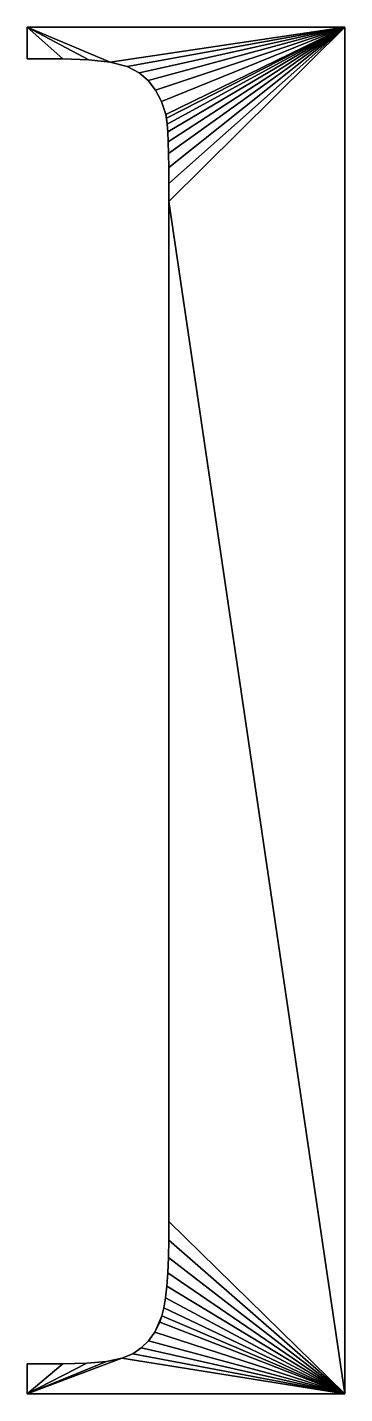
# Model space of a CAD drawing. Header units: metres. Extents: x 0.05 to 0.32, y -0.26 to 0.93.
import ezdxf

# ---------------------------------------------------------------- set-up
doc = ezdxf.new("R2010")
doc.units = ezdxf.units.M

msp = doc.modelspace()

# ---------------------------------------------------------------- meshes
at = {"layer": 'Armanisoft_0', "linetype": 'CONTINUOUS'}
mesh = msp.add_polyface(dxfattribs=at)
corners = [(0.323171, 0.932927), (0.323171, -0.257622), (0.046494, -0.257622), (0.046494, -0.231707), (0.077341, -0.231707), (0.098263, -0.231151), (0.11543, -0.229482), (0.128842, -0.2267), (0.138498, -0.222805), (0.145803, -0.217746), (0.152156, -0.211468), (0.15756, -0.203971), (0.162013, -0.195257), (0.163878, -0.189807), (0.165494, -0.182778), (0.166862, -0.174172), (0.16798, -0.163987), (0.168851, -0.152225), (0.169472, -0.138884), (0.169845, -0.123966), (0.16997, -0.10747), (0.16997, 0.78125), (0.169925, 0.796875), (0.169791, 0.810742), (0.169567, 0.822849), (0.169254, 0.833199), (0.168852, 0.84179), (0.16836, 0.848622), (0.167779, 0.853696), (0.167108, 0.857012), (0.163348, 0.868375), (0.158236, 0.878222), (0.151771, 0.886554), (0.143955, 0.893371), (0.133422, 0.898672), (0.118809, 0.902459), (0.100115, 0.90473), (0.077341, 0.905488), (0.046494, 0.905488), (0.046494, 0.932927), (0.323171, 0.932927), (0.184832, 1.747531), (-1.225046, -0.367287), (1.594711, -0.367287), (0.323171, 0.932927, 0.229421), (0.323171, -0.257622, 0.229421), (0.046494, -0.257622, 0.229421), (0.046494, -0.231707, 0.229421), (0.077341, -0.231707, 0.229421), (0.098263, -0.231151, 0.229421), (0.11543, -0.229482, 0.229421), (0.128842, -0.2267, 0.229421), (0.138498, -0.222805, 0.229421), (0.145803, -0.217746, 0.229421), (0.152156, -0.211468, 0.229421), (0.15756, -0.203971, 0.229421), (0.162013, -0.195257, 0.229421), (0.163878, -0.189807, 0.229421), (0.165494, -0.182778, 0.229421), (0.166862, -0.174172, 0.229421), (0.16798, -0.163987, 0.229421), (0.168851, -0.152225, 0.229421), (0.169472, -0.138884, 0.229421), (0.169845, -0.123966, 0.229421), (0.16997, -0.10747, 0.229421), (0.16997, 0.78125, 0.229421), (0.169925, 0.796875, 0.229421), (0.169791, 0.810742, 0.229421), (0.169567, 0.822849, 0.229421), (0.169254, 0.833199, 0.229421), (0.168852, 0.84179, 0.229421), (0.16836, 0.848622, 0.229421), (0.167779, 0.853696, 0.229421), (0.167108, 0.857012, 0.229421), (0.163348, 0.868375, 0.229421), (0.158236, 0.878222, 0.229421), (0.151771, 0.886554, 0.229421), (0.143955, 0.893371, 0.229421), (0.133422, 0.898672, 0.229421), (0.118809, 0.902459, 0.229421), (0.100115, 0.90473, 0.229421), (0.077341, 0.905488, 0.229421), (0.046494, 0.905488, 0.229421), (0.046494, 0.932927, 0.229421), (0.323171, 0.932927, 0.229421), (0.184832, 1.747531, 0.229421), (-1.225046, -0.367287, 0.229421), (1.594711, -0.367287, 0.229421), (0.323171, 0.932927), (0.323171, 0.932927, 0.229421), (0.323171, -0.257622), (0.323171, -0.257622, 0.229421), (0.046494, -0.257622), (0.046494, -0.257622, 0.229421), (0.046494, -0.231707), (0.046494, -0.231707, 0.229421), (0.077341, -0.231707), (0.077341, -0.231707, 0.229421), (0.098263, -0.231151), (0.098263, -0.231151, 0.229421), (0.11543, -0.229482), (0.11543, -0.229482, 0.229421), (0.128842, -0.2267), (0.128842, -0.2267, 0.229421), (0.138498, -0.222805), (0.138498, -0.222805, 0.229421), (0.145803, -0.217746), (0.145803, -0.217746, 0.229421), (0.152156, -0.211467), (0.152156, -0.211467, 0.229421), (0.15756, -0.203971), (0.15756, -0.203971, 0.229421), (0.162013, -0.195257), (0.162013, -0.195257, 0.229421), (0.163878, -0.189807), (0.163878, -0.189807, 0.229421), (0.165494, -0.182778), (0.165494, -0.182778, 0.229421), (0.166862, -0.174172), (0.166862, -0.174172, 0.229421), (0.16798, -0.163987), (0.16798, -0.163987, 0.229421), (0.168851, -0.152225), (0.168851, -0.152225, 0.229421), (0.169472, -0.138884), (0.169472, -0.138884, 0.229421), (0.169845, -0.123966), (0.169845, -0.123966, 0.229421), (0.16997, -0.10747), (0.16997, -0.10747, 0.229421), (0.16997, 0.78125), (0.16997, 0.78125, 0.229421), (0.169925, 0.796875), (0.169925, 0.796875, 0.229421), (0.169791, 0.810742), (0.169791, 0.810742, 0.229421), (0.169567, 0.822849), (0.169567, 0.822849, 0.229421), (0.169254, 0.833199), (0.169254, 0.833199, 0.229421), (0.168852, 0.84179), (0.168852, 0.84179, 0.229421), (0.16836, 0.848622), (0.16836, 0.848622, 0.229421), (0.167779, 0.853696), (0.167779, 0.853696, 0.229421), (0.167108, 0.857012), (0.167108, 0.857012, 0.229421), (0.163348, 0.868375), (0.163348, 0.868375, 0.229421), (0.158236, 0.878222), (0.158236, 0.878222, 0.229421), (0.151771, 0.886554), (0.151771, 0.886554, 0.229421), (0.143955, 0.893371), (0.143955, 0.893371, 0.229421), (0.133422, 0.898672), (0.133422, 0.898672, 0.229421), (0.118809, 0.902459), (0.118809, 0.902459, 0.229421), (0.100115, 0.90473), (0.100115, 0.90473, 0.229421), (0.077341, 0.905488), (0.077341, 0.905488, 0.229421), (0.046494, 0.905488), (0.046494, 0.905488, 0.229421), (0.046494, 0.932927), (0.046494, 0.932927, 0.229421)]
mesh.append_faces([[corners[k] for k in face] for face in [(4, 2, 3), (5, 2, 4), (6, 2, 5), (7, 1, 2), (7, 2, 6), (8, 1, 7), (9, 1, 8), (10, 1, 9), (11, 1, 10), (12, 1, 11), (13, 1, 12), (13, 12, 11), (14, 1, 13), (15, 1, 14), (16, 1, 15), (17, 1, 16), (18, 1, 17), (19, 1, 18), (20, 1, 19), (21, 0, 1), (21, 1, 20), (22, 0, 21), (23, 0, 22), (24, 0, 23), (25, 0, 24), (26, 0, 25), (27, 0, 26), (28, 0, 27), (29, 0, 28), (29, 28, 27), (30, 0, 29), (31, 0, 30), (32, 0, 31), (33, 0, 32), (34, 0, 33), (35, 0, 34), (39, 0, 35), (39, 35, 36), (39, 36, 37), (39, 37, 38), (48, 47, 46), (49, 48, 46), (50, 49, 46), (51, 46, 45), (51, 50, 46), (52, 51, 45), (53, 52, 45), (54, 53, 45), (55, 54, 45), (56, 55, 45), (57, 56, 45), (57, 55, 56), (58, 57, 45), (59, 58, 45), (60, 59, 45), (61, 60, 45), (62, 61, 45), (63, 62, 45), (64, 63, 45), (65, 45, 44), (65, 64, 45), (66, 65, 44), (67, 66, 44), (68, 67, 44), (69, 68, 44), (70, 69, 44), (71, 70, 44), (72, 71, 44), (73, 72, 44), (73, 71, 72), (74, 73, 44), (75, 74, 44), (76, 75, 44), (77, 76, 44), (78, 77, 44), (79, 78, 44), (83, 79, 44), (83, 80, 79), (83, 81, 80), (83, 82, 81), (90, 88, 89, 91), (92, 90, 91, 93), (94, 92, 93, 95), (96, 94, 95, 97), (98, 96, 97, 99), (100, 98, 99, 101), (102, 100, 101, 103), (104, 102, 103, 105), (106, 104, 105, 107), (108, 106, 107, 109), (110, 108, 109, 111), (112, 110, 111, 113), (114, 112, 113, 115), (116, 114, 115, 117), (118, 116, 117, 119), (120, 118, 119, 121), (122, 120, 121, 123), (124, 122, 123, 125), (126, 124, 125, 127), (128, 126, 127, 129), (130, 128, 129, 131), (132, 130, 131, 133), (134, 132, 133, 135), (136, 134, 135, 137), (138, 136, 137, 139), (140, 138, 139, 141), (142, 140, 141, 143), (144, 142, 143, 145), (146, 144, 145, 147), (148, 146, 147, 149), (150, 148, 149, 151), (152, 150, 151, 153), (154, 152, 153, 155), (156, 154, 155, 157), (158, 156, 157, 159), (160, 158, 159, 161), (162, 160, 161, 163), (164, 162, 163, 165), (166, 164, 165, 167), (88, 166, 167, 89)]])

doc.saveas('drawing.dxf')
